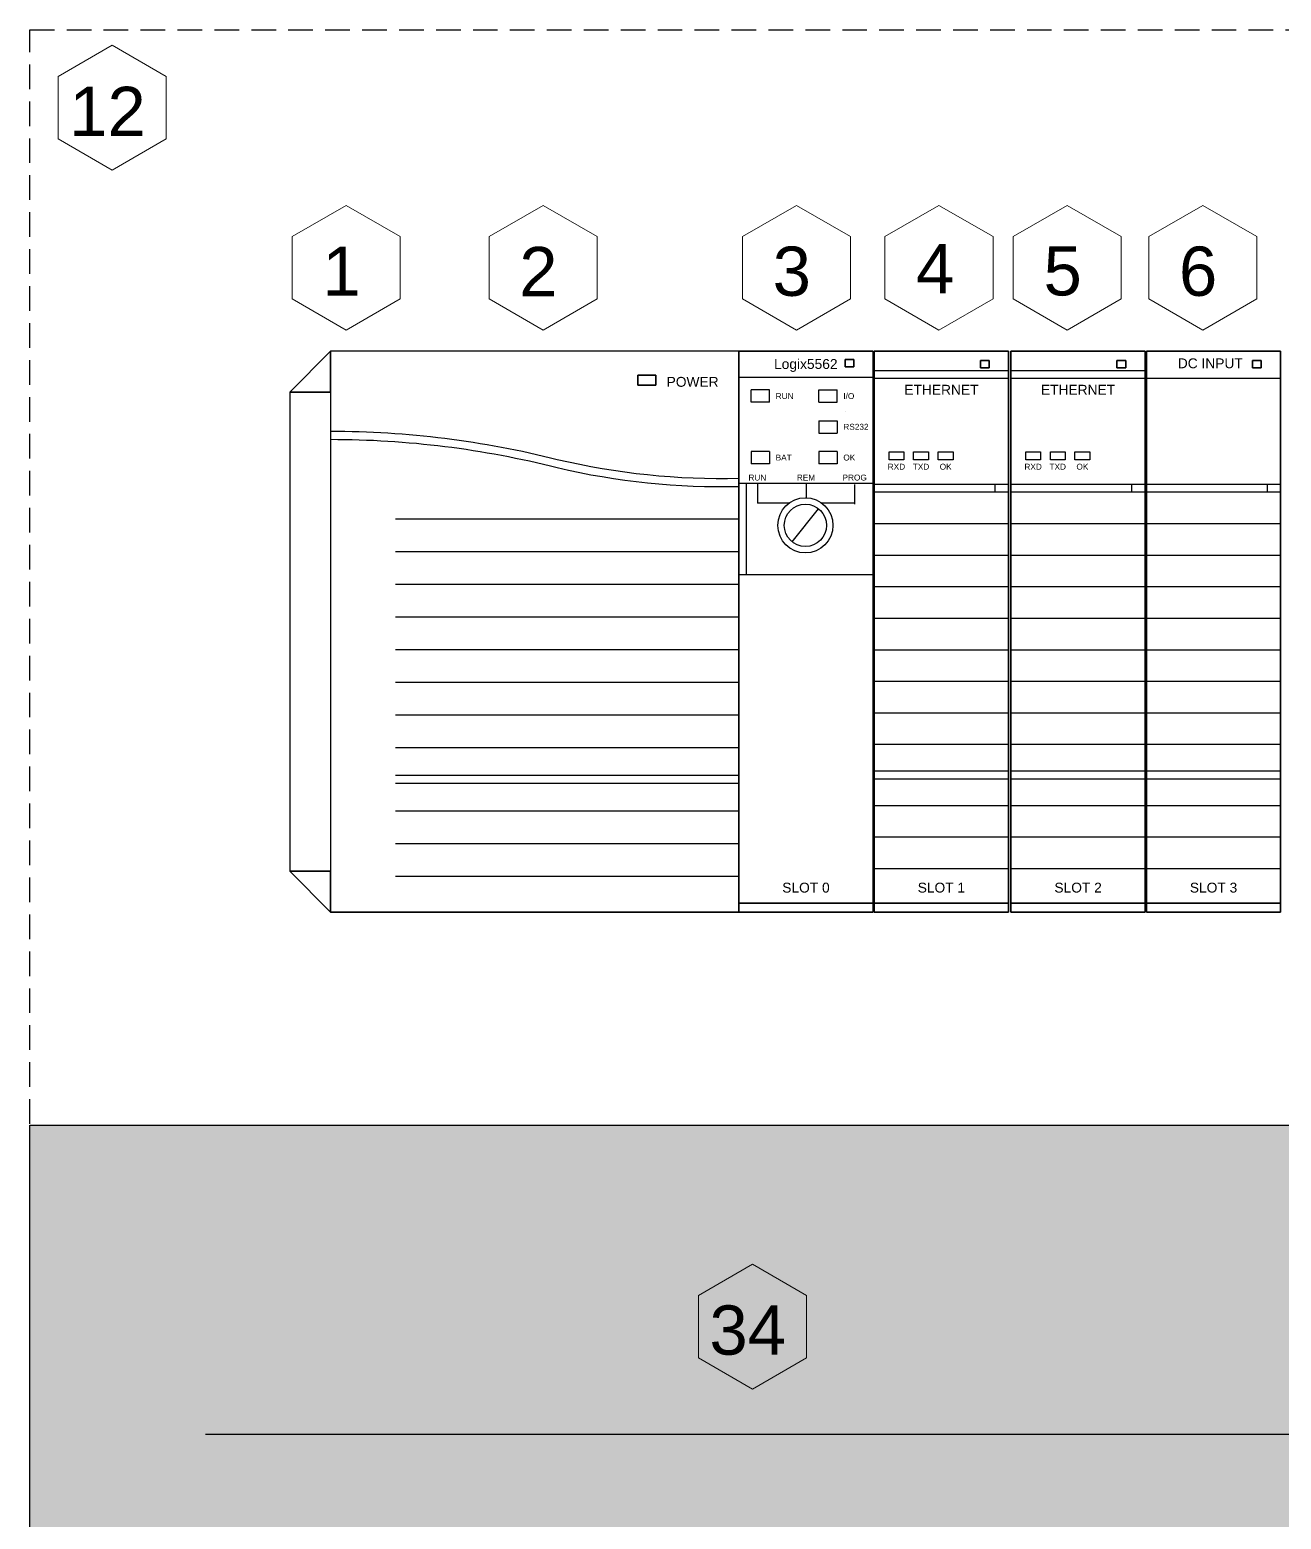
# Model space of a CAD drawing. Extents: x 17 to 188, y 22 to 107.
# Drawn here: x 98.24 to 110.94, y 90.78 to 105.9 of the extents above; entities that cross this region are included whole.
import ezdxf
from ezdxf.enums import TextEntityAlignment as Align

# ---------------------------------------------------------------- set-up
doc = ezdxf.new("R2010")
doc.units = 0
doc.linetypes.add('HIDDEN', pattern=[0.375, 0.25, -0.125])
doc.layers.add('N-ANNO-TEXT', color=2, linetype='Continuous', lineweight=18)
doc.layers.add('N-CONT-PANL', color=3, linetype='Continuous', lineweight=25)
doc.styles.add('_CGS_2-5_NOTES', font='arial.ttf', dxfattribs={"height": 2.5})

msp = doc.modelspace()

# ---------------------------------------------------------------- hatches: boundary and pattern name
h = msp.add_hatch(color=256)
h.dxf.hatch_style = 1
h.set_gradient(color1=(214, 214, 214), color2=(214, 214, 214), tint=1)
h.paths.add_polyline_path([(98.236, 94.782), (166.236, 94.782), (166.236, 90.532), (98.236, 90.532)])

# ---------------------------------------------------------------- linework, layer by layer
at = {"color": 7, "extrusion": (0, 1, 0)}
for centre, start, end in [((-105.897, 4.218, 102.633), 0, 90), ((-106.336, 4.218, 102.633), 90, 180), ((-107.272, 4.218, 102.633), 0, 90), ((-107.711, 4.218, 102.633), 90, 180), ((-108.66, 4.218, 102.633), 0, 90), ((-109.099, 4.218, 102.633), 90, 180), ((-110.035, 4.218, 102.633), 0, 90), ((-110.474, 4.218, 102.633), 90, 180)]:
    msp.add_arc(centre, 0.1, start, end, dxfattribs=at)
at = {"color": 7, "extrusion": (0, -1, 0)}
for centre, start, end in [((105.897, 4.218, -96.943), 90, 180), ((106.336, 4.218, -96.943), 0, 90), ((107.272, 4.218, -96.943), 90, 180), ((107.711, 4.218, -96.943), 0, 90), ((108.66, 4.218, -96.943), 90, 180), ((109.099, 4.218, -96.943), 0, 90), ((110.035, 4.218, -96.943), 90, 180), ((110.474, 4.218, -96.943), 0, 90)]:
    msp.add_arc(centre, 0.1, start, end, dxfattribs=at)
at = {"layer": 'N-ANNO-TEXT'}
for points in [[(99.073, 104.472), (99.621, 104.789), (99.621, 105.422), (99.073, 105.739), (98.525, 105.422), (98.525, 104.789)], [(101.448, 102.847), (101.996, 103.164), (101.996, 103.797), (101.448, 104.114), (100.9, 103.797), (100.9, 103.164)], [(103.448, 102.847), (103.996, 103.164), (103.996, 103.797), (103.448, 104.114), (102.9, 103.797), (102.9, 103.164)], [(106.02, 102.847), (106.568, 103.164), (106.568, 103.797), (106.02, 104.114), (105.472, 103.797), (105.472, 103.164)], [(107.467, 102.847), (108.016, 103.164), (108.016, 103.797), (107.467, 104.114), (106.919, 103.797), (106.919, 103.164)], [(108.77, 102.847), (109.318, 103.164), (109.318, 103.797), (108.77, 104.114), (108.222, 103.797), (108.222, 103.164)], [(110.145, 102.847), (110.693, 103.164), (110.693, 103.797), (110.145, 104.114), (109.597, 103.797), (109.597, 103.164)], [(105.573, 92.103), (106.121, 92.42), (106.121, 93.053), (105.573, 93.369), (105.025, 93.053), (105.025, 92.42)]]:
    msp.add_lwpolyline(points, close=True, dxfattribs=at)
at = {"layer": 'N-CONT-PANL', "linetype": 'HIDDEN'}
for p, q in [((98.236, 105.895), (166.236, 105.895)), ((98.236, 28.044), (98.236, 105.895))]:
    msp.add_line(p, q, dxfattribs=at)
at = {"layer": 'N-CONT-PANL'}
for p, q in [((105.435, 102.633, 3.718), (101.29, 102.633, 3.718)), ((101.29, 102.633, 3.718), (101.29, 96.943, 9.236)), ((106.798, 102.366, 5.71), (105.435, 102.366, 5.71)), ((108.173, 102.436, 5.71), (106.81, 102.436, 5.71)), ((108.173, 102.356, 5.71), (106.81, 102.356, 5.71)), ((109.561, 102.436, 5.71), (108.198, 102.436, 5.71)), ((109.561, 102.356, 5.71), (108.198, 102.356, 5.71)), ((110.936, 102.356, 5.71), (109.573, 102.356, 5.71)), ((100.876, 102.218, 3.718), (100.876, 97.357, 3.718)), ((105.56, 102.116, 5.71), (105.56, 102.241, 5.71)), ((105.747, 102.241, 5.71), (105.56, 102.241, 5.71)), ((105.747, 102.116, 5.71), (105.747, 102.241, 5.71)), ((106.247, 102.241, 5.71), (106.434, 102.241, 5.71)), ((106.247, 102.116, 5.71), (106.247, 102.241, 5.71)), ((106.434, 102.116, 5.71), (106.434, 102.241, 5.71)), ((105.747, 102.116, 5.71), (105.56, 102.116, 5.71)), ((106.247, 102.116, 5.71), (106.434, 102.116, 5.71)), ((106.247, 101.929, 5.71), (106.434, 101.929, 5.71)), ((106.247, 101.929, 5.71), (106.434, 101.929, 5.71)), ((106.247, 101.929, 5.71), (106.247, 101.804, 5.71)), ((106.434, 101.929, 5.71), (106.434, 101.804, 5.71)), ((106.247, 101.804, 5.71), (106.434, 101.804, 5.71)), ((105.56, 101.617, 5.71), (105.56, 101.492, 5.71)), ((105.747, 101.617, 5.71), (105.56, 101.617, 5.71)), ((105.747, 101.617, 5.71), (105.747, 101.492, 5.71)), ((106.247, 101.617, 5.71), (106.247, 101.492, 5.71)), ((106.434, 101.617, 5.71), (106.247, 101.617, 5.71)), ((106.434, 101.617, 5.71), (106.434, 101.492, 5.71)), ((105.747, 101.492, 5.71), (105.56, 101.492, 5.71)), ((106.434, 101.492, 5.71), (106.247, 101.492, 5.71)), ((106.798, 101.292, 5.71), (105.435, 101.292, 5.71)), ((105.511, 101.292, 5.71), (105.511, 100.367, 5.71)), ((105.623, 101.292, 5.71), (105.623, 101.092, 5.71)), ((106.117, 101.292, 5.71), (106.117, 101.142, 5.71)), ((106.611, 101.282, 5.71), (106.611, 101.082, 5.71)), ((108.173, 101.282, 5.71), (106.81, 101.282, 5.71)), ((108.035, 101.282, 5.71), (108.035, 101.202, 5.71)), ((109.561, 101.282, 5.71), (108.198, 101.282, 5.71)), ((109.423, 101.282, 5.71), (109.423, 101.202, 5.71)), ((110.936, 101.282, 5.71), (109.573, 101.282, 5.71)), ((110.798, 101.282, 5.71), (110.798, 101.202, 5.71)), ((108.173, 101.202, 5.71), (106.81, 101.202, 5.71)), ((109.561, 101.202, 5.71), (108.198, 101.202, 5.71)), ((110.936, 101.202, 5.71), (109.573, 101.202, 5.71)), ((105.944, 101.092, 5.71), (105.623, 101.092, 5.71)), ((105.977, 100.698, 5.71), (106.244, 101.035, 5.71)), ((106.611, 101.092, 5.71), (106.277, 101.092, 5.71)), ((105.436, 100.931, 9.625), (101.95, 100.931, 9.625)), ((108.173, 100.882, 5.71), (106.81, 100.882, 5.71)), ((109.561, 100.882, 5.71), (108.198, 100.882, 5.71)), ((110.936, 100.882, 5.71), (109.573, 100.882, 5.71)), ((105.436, 100.599, 9.625), (101.95, 100.599, 9.625)), ((108.173, 100.562, 5.71), (106.81, 100.562, 5.71)), ((109.561, 100.562, 5.71), (108.198, 100.562, 5.71)), ((110.936, 100.562, 5.71), (109.573, 100.562, 5.71)), ((105.435, 100.367, 5.71), (106.798, 100.367, 5.71)), ((105.436, 100.267, 9.625), (101.95, 100.267, 9.625)), ((108.173, 100.242, 5.71), (106.81, 100.242, 5.71)), ((109.561, 100.242, 5.71), (108.198, 100.242, 5.71)), ((110.936, 100.242, 5.71), (109.573, 100.242, 5.71)), ((105.436, 99.936, 9.625), (101.95, 99.936, 9.625)), ((108.173, 99.922, 5.71), (106.81, 99.922, 5.71)), ((109.561, 99.922, 5.71), (108.198, 99.922, 5.71)), ((110.936, 99.922, 5.71), (109.573, 99.922, 5.71)), ((105.436, 99.604, 9.625), (101.95, 99.604, 9.625)), ((108.173, 99.602, 5.71), (106.81, 99.602, 5.71)), ((109.561, 99.602, 5.71), (108.198, 99.602, 5.71)), ((110.936, 99.602, 5.71), (109.573, 99.602, 5.71)), ((105.436, 99.272, 9.625), (101.95, 99.272, 9.625)), ((108.173, 99.282, 5.71), (106.81, 99.282, 5.71)), ((109.561, 99.282, 5.71), (108.198, 99.282, 5.71)), ((110.936, 99.282, 5.71), (109.573, 99.282, 5.71)), ((105.436, 98.941, 9.625), (101.95, 98.941, 9.625)), ((108.173, 98.962, 5.71), (106.81, 98.962, 5.71)), ((109.561, 98.962, 5.71), (108.198, 98.962, 5.71)), ((110.936, 98.962, 5.71), (109.573, 98.962, 5.71)), ((105.436, 98.609, 9.625), (101.95, 98.609, 9.625)), ((108.173, 98.642, 5.71), (106.81, 98.642, 5.71)), ((109.561, 98.642, 5.71), (108.198, 98.642, 5.71)), ((110.936, 98.642, 5.71), (109.573, 98.642, 5.71)), ((105.436, 98.329, 9.625), (101.95, 98.329, 9.625)), ((105.436, 98.246, 9.625), (101.95, 98.246, 9.625)), ((108.173, 98.372, 5.71), (106.81, 98.372, 5.71)), ((108.173, 98.292, 5.71), (106.81, 98.292, 5.71)), ((109.561, 98.372, 5.71), (108.198, 98.372, 5.71)), ((109.561, 98.292, 5.71), (108.198, 98.292, 5.71)), ((110.936, 98.372, 5.71), (109.573, 98.372, 5.71)), ((110.936, 98.292, 5.71), (109.573, 98.292, 5.71)), ((105.436, 97.967, 9.625), (101.95, 97.967, 9.625)), ((108.173, 98.022, 5.71), (106.81, 98.022, 5.71)), ((109.561, 98.022, 5.71), (108.198, 98.022, 5.71)), ((110.936, 98.022, 5.71), (109.573, 98.022, 5.71)), ((105.436, 97.635, 9.625), (101.95, 97.635, 9.625)), ((108.173, 97.702, 5.71), (106.81, 97.702, 5.71)), ((109.561, 97.702, 5.71), (108.198, 97.702, 5.71)), ((110.936, 97.702, 5.71), (109.573, 97.702, 5.71)), ((108.173, 97.382, 5.71), (106.81, 97.382, 5.71)), ((109.561, 97.382, 5.71), (108.198, 97.382, 5.71)), ((110.936, 97.382, 5.71), (109.573, 97.382, 5.71)), ((105.436, 97.303, 9.625), (101.95, 97.303, 9.625)), ((100.021, 91.645), (113.811, 91.645)), ((104.021, 91.645), (112.561, 91.645))]:
    msp.add_line(p, q, dxfattribs=at)
at = {"layer": 'N-CONT-PANL', "extrusion": (0, 1, 0)}
for p, q in [((106.436, 102.633, 4.218), (105.797, 102.633, 4.218)), ((106.436, 102.633, 4.168), (105.797, 102.633, 4.168)), ((106.436, 102.633, 4.218), (105.797, 102.633, 4.218)), ((106.436, 102.633, 4.118), (105.797, 102.633, 4.118)), ((106.436, 102.633, 4.068), (105.797, 102.633, 4.068)), ((106.436, 102.633, 4.018), (105.797, 102.633, 4.018)), ((106.436, 102.633, 3.968), (105.797, 102.633, 3.968)), ((106.436, 102.633, 3.918), (105.797, 102.633, 3.918)), ((106.436, 102.633, 3.868), (105.797, 102.633, 3.868)), ((106.436, 102.633, 3.818), (105.797, 102.633, 3.818)), ((106.436, 102.633, 3.768), (105.797, 102.633, 3.768)), ((105.797, 102.633, 4.218), (105.797, 102.633, 3.718)), ((106.423, 102.633, 4.268), (105.811, 102.633, 4.268)), ((106.336, 102.633, 4.318), (105.897, 102.633, 4.318)), ((106.436, 102.633, 3.718), (106.436, 102.633, 4.218)), ((107.172, 102.633, 4.218), (107.172, 102.633, 3.718)), ((107.811, 102.633, 3.768), (107.172, 102.633, 3.768)), ((107.811, 102.633, 3.818), (107.172, 102.633, 3.818)), ((107.811, 102.633, 3.868), (107.172, 102.633, 3.868)), ((107.811, 102.633, 3.918), (107.172, 102.633, 3.918)), ((107.811, 102.633, 3.968), (107.172, 102.633, 3.968)), ((107.811, 102.633, 4.018), (107.172, 102.633, 4.018)), ((107.811, 102.633, 4.068), (107.172, 102.633, 4.068)), ((107.811, 102.633, 4.118), (107.172, 102.633, 4.118)), ((107.811, 102.633, 4.218), (107.172, 102.633, 4.218)), ((107.811, 102.633, 4.168), (107.172, 102.633, 4.168)), ((107.811, 102.633, 4.218), (107.172, 102.633, 4.218)), ((107.798, 102.633, 4.268), (107.186, 102.633, 4.268)), ((107.711, 102.633, 4.318), (107.272, 102.633, 4.318)), ((107.811, 102.633, 3.718), (107.811, 102.633, 4.218)), ((108.56, 102.633, 4.218), (108.56, 102.633, 3.718)), ((109.199, 102.633, 3.768), (108.56, 102.633, 3.768)), ((109.199, 102.633, 3.818), (108.56, 102.633, 3.818)), ((109.199, 102.633, 3.868), (108.56, 102.633, 3.868)), ((109.199, 102.633, 3.918), (108.56, 102.633, 3.918)), ((109.199, 102.633, 3.968), (108.56, 102.633, 3.968)), ((109.199, 102.633, 4.018), (108.56, 102.633, 4.018)), ((109.199, 102.633, 4.068), (108.56, 102.633, 4.068)), ((109.199, 102.633, 4.118), (108.56, 102.633, 4.118)), ((109.199, 102.633, 4.218), (108.56, 102.633, 4.218)), ((109.199, 102.633, 4.168), (108.56, 102.633, 4.168)), ((109.199, 102.633, 4.218), (108.56, 102.633, 4.218)), ((109.186, 102.633, 4.268), (108.573, 102.633, 4.268)), ((109.099, 102.633, 4.318), (108.66, 102.633, 4.318)), ((109.199, 102.633, 3.718), (109.199, 102.633, 4.218)), ((109.935, 102.633, 4.218), (109.935, 102.633, 3.718)), ((110.574, 102.633, 3.768), (109.935, 102.633, 3.768)), ((110.574, 102.633, 3.818), (109.935, 102.633, 3.818)), ((110.574, 102.633, 3.868), (109.935, 102.633, 3.868)), ((110.574, 102.633, 3.918), (109.935, 102.633, 3.918)), ((110.574, 102.633, 3.968), (109.935, 102.633, 3.968)), ((110.574, 102.633, 4.018), (109.935, 102.633, 4.018)), ((110.574, 102.633, 4.068), (109.935, 102.633, 4.068)), ((110.574, 102.633, 4.118), (109.935, 102.633, 4.118)), ((110.574, 102.633, 4.218), (109.935, 102.633, 4.218)), ((110.574, 102.633, 4.168), (109.935, 102.633, 4.168)), ((110.574, 102.633, 4.218), (109.935, 102.633, 4.218)), ((110.561, 102.633, 4.268), (109.948, 102.633, 4.268)), ((110.474, 102.633, 4.318), (110.035, 102.633, 4.318)), ((110.574, 102.633, 3.718), (110.574, 102.633, 4.218))]:
    msp.add_line(p, q, dxfattribs=at)
at = {"layer": 'N-CONT-PANL', "extrusion": (0, -1, 0)}
for p, q in [((106.81, 101.202, 5.71), (106.81, 101.202, 5.475)), ((106.81, 97.034, 5.475), (106.81, 101.202, 5.475)), ((108.198, 101.202, 5.71), (108.198, 101.202, 5.475)), ((108.198, 97.034, 5.475), (108.198, 101.202, 5.475)), ((109.573, 101.202, 5.71), (109.573, 101.202, 5.475)), ((109.573, 97.034, 5.475), (109.573, 101.202, 5.475)), ((108.035, 97.034, 5.475), (106.81, 97.034, 5.475)), ((109.423, 97.034, 5.475), (108.198, 97.034, 5.475)), ((110.798, 97.034, 5.475), (109.573, 97.034, 5.475)), ((106.436, 96.943, 3.768), (105.797, 96.943, 3.768)), ((106.436, 96.943, 3.818), (105.797, 96.943, 3.818)), ((106.436, 96.943, 3.868), (105.797, 96.943, 3.868)), ((106.436, 96.943, 3.918), (105.797, 96.943, 3.918)), ((106.436, 96.943, 3.968), (105.797, 96.943, 3.968)), ((106.436, 96.943, 4.018), (105.797, 96.943, 4.018)), ((106.436, 96.943, 4.068), (105.797, 96.943, 4.068)), ((106.436, 96.943, 4.118), (105.797, 96.943, 4.118)), ((106.436, 96.943, 4.218), (105.797, 96.943, 4.218)), ((106.436, 96.943, 4.168), (105.797, 96.943, 4.168)), ((106.436, 96.943, 4.218), (105.797, 96.943, 4.218)), ((105.797, 96.943, 4.218), (105.797, 96.943, 3.718)), ((106.423, 96.943, 4.268), (105.811, 96.943, 4.268)), ((106.336, 96.943, 4.318), (105.897, 96.943, 4.318)), ((106.436, 96.943, 3.718), (106.436, 96.943, 4.218)), ((107.172, 96.943, 4.218), (107.172, 96.943, 3.718)), ((107.811, 96.943, 4.218), (107.172, 96.943, 4.218)), ((107.811, 96.943, 4.168), (107.172, 96.943, 4.168)), ((107.811, 96.943, 4.218), (107.172, 96.943, 4.218)), ((107.811, 96.943, 4.118), (107.172, 96.943, 4.118)), ((107.811, 96.943, 4.068), (107.172, 96.943, 4.068)), ((107.811, 96.943, 4.018), (107.172, 96.943, 4.018)), ((107.811, 96.943, 3.968), (107.172, 96.943, 3.968)), ((107.811, 96.943, 3.918), (107.172, 96.943, 3.918)), ((107.811, 96.943, 3.868), (107.172, 96.943, 3.868)), ((107.811, 96.943, 3.818), (107.172, 96.943, 3.818)), ((107.811, 96.943, 3.768), (107.172, 96.943, 3.768)), ((107.798, 96.943, 4.268), (107.186, 96.943, 4.268)), ((107.711, 96.943, 4.318), (107.272, 96.943, 4.318)), ((107.811, 96.943, 3.718), (107.811, 96.943, 4.218)), ((108.56, 96.943, 4.218), (108.56, 96.943, 3.718)), ((109.199, 96.943, 4.218), (108.56, 96.943, 4.218)), ((109.199, 96.943, 4.168), (108.56, 96.943, 4.168)), ((109.199, 96.943, 4.218), (108.56, 96.943, 4.218)), ((109.199, 96.943, 4.118), (108.56, 96.943, 4.118)), ((109.199, 96.943, 4.068), (108.56, 96.943, 4.068)), ((109.199, 96.943, 4.018), (108.56, 96.943, 4.018)), ((109.199, 96.943, 3.968), (108.56, 96.943, 3.968)), ((109.199, 96.943, 3.918), (108.56, 96.943, 3.918)), ((109.199, 96.943, 3.868), (108.56, 96.943, 3.868)), ((109.199, 96.943, 3.818), (108.56, 96.943, 3.818)), ((109.199, 96.943, 3.768), (108.56, 96.943, 3.768)), ((109.186, 96.943, 4.268), (108.573, 96.943, 4.268)), ((109.099, 96.943, 4.318), (108.66, 96.943, 4.318)), ((109.199, 96.943, 3.718), (109.199, 96.943, 4.218)), ((109.935, 96.943, 4.218), (109.935, 96.943, 3.718)), ((110.574, 96.943, 4.218), (109.935, 96.943, 4.218)), ((110.574, 96.943, 4.168), (109.935, 96.943, 4.168)), ((110.574, 96.943, 4.218), (109.935, 96.943, 4.218)), ((110.574, 96.943, 4.118), (109.935, 96.943, 4.118)), ((110.574, 96.943, 4.068), (109.935, 96.943, 4.068)), ((110.574, 96.943, 4.018), (109.935, 96.943, 4.018)), ((110.574, 96.943, 3.968), (109.935, 96.943, 3.968)), ((110.574, 96.943, 3.918), (109.935, 96.943, 3.918)), ((110.574, 96.943, 3.868), (109.935, 96.943, 3.868)), ((110.574, 96.943, 3.818), (109.935, 96.943, 3.818)), ((110.574, 96.943, 3.768), (109.935, 96.943, 3.768)), ((110.561, 96.943, 4.268), (109.948, 96.943, 4.268)), ((110.474, 96.943, 4.318), (110.035, 96.943, 4.318)), ((110.574, 96.943, 3.718), (110.574, 96.943, 4.218))]:
    msp.add_line(p, q, dxfattribs=at)
at = {"layer": 'N-CONT-PANL', "elevation": 9.625}
for points in [[(101.29, 101.823, -0.062015), (103.592, 101.536, 0.064188), (105.436, 101.345)], [(101.29, 101.74, -0.062015), (103.592, 101.453, 0.064188), (105.436, 101.262)]]:
    msp.add_lwpolyline(points, format="xyb", dxfattribs=at)
at = {"layer": 'N-CONT-PANL', "elevation": 5.71}
for points in [[(106.96, 101.532), (106.96, 101.612), (107.11, 101.612), (107.11, 101.532)], [(107.21, 101.532), (107.21, 101.612), (107.36, 101.612), (107.36, 101.532)], [(107.46, 101.532), (107.46, 101.612), (107.61, 101.612), (107.61, 101.532)], [(108.348, 101.532), (108.348, 101.612), (108.498, 101.612), (108.498, 101.532)], [(108.598, 101.532), (108.598, 101.612), (108.748, 101.612), (108.748, 101.532)], [(108.848, 101.532), (108.848, 101.612), (108.998, 101.612), (108.998, 101.532)]]:
    msp.add_lwpolyline(points, close=True, dxfattribs=at)
at = {"layer": 'N-CONT-PANL'}
msp.add_lwpolyline([(98.236, 94.782), (166.236, 94.782), (166.236, 90.532), (98.236, 90.532)], close=True, dxfattribs=at)
for radius in [0.28, 0.215]:
    msp.add_circle((106.111, 100.867, 5.71), radius, dxfattribs=at)
for points in [[(100.876, 102.218, 3.718), (100.876, 102.218, 3.718), (101.29, 102.218, 3.718), (101.29, 102.633, 3.718)], [(101.29, 102.633, 9.625), (101.29, 102.218, 9.625), (100.876, 102.218, 9.625)], [(101.29, 102.633, 3.718), (101.29, 102.218, 3.718), (101.29, 102.218, 9.625), (101.29, 102.633, 9.625)], [(106.798, 102.633, 5.71), (106.798, 97.034, 5.71), (105.435, 97.034, 5.71), (105.435, 102.633, 5.71)], [(106.798, 102.633, 5.71), (106.798, 102.633, 5.71), (105.435, 102.633, 5.71)], [(105.435, 102.633, 3.718), (105.435, 97.034, 3.718), (106.798, 97.034, 3.718), (106.798, 102.633, 3.718)], [(105.435, 102.633, 5.71), (105.435, 102.633, 3.718), (106.798, 102.633, 3.718), (106.798, 102.633, 5.71)], [(105.435, 97.034, 3.718), (105.435, 97.034, 3.718), (105.435, 97.034, 3.718), (105.435, 102.633, 3.718)], [(105.435, 97.034, 5.71), (105.435, 97.034, 3.718), (105.435, 102.633, 3.718), (105.435, 102.633, 5.71)], [(106.798, 102.633, 3.718), (106.798, 97.034, 3.718), (106.798, 97.034, 5.71), (106.798, 102.633, 5.71)], [(106.798, 102.633, 5.71), (106.798, 102.633, 3.718), (106.798, 102.633, 5.71)], [(109.561, 102.633, 5.71), (109.561, 97.034, 5.71), (108.198, 97.034, 5.71), (108.198, 102.633, 5.71)], [(109.561, 102.633, 5.71), (109.561, 102.633, 5.71), (108.198, 102.633, 5.71)], [(108.198, 102.633, 3.718), (108.198, 97.034, 3.718), (109.561, 97.034, 3.718), (109.561, 102.633, 3.718)], [(108.198, 102.633, 5.71), (108.198, 102.633, 3.718), (109.561, 102.633, 3.718), (109.561, 102.633, 5.71)], [(108.198, 97.034, 3.718), (108.198, 97.034, 3.718), (108.198, 97.034, 3.718), (108.198, 102.633, 3.718)], [(108.198, 97.034, 5.71), (108.198, 97.034, 3.718), (108.198, 102.633, 3.718), (108.198, 102.633, 5.71)], [(110.936, 102.633, 5.71), (110.936, 97.034, 5.71), (109.573, 97.034, 5.71), (109.573, 102.633, 5.71)], [(110.936, 102.633, 5.71), (110.936, 102.633, 5.71), (109.573, 102.633, 5.71)], [(109.573, 102.633, 3.718), (109.573, 97.034, 3.718), (110.936, 97.034, 3.718), (110.936, 102.633, 3.718)], [(109.573, 102.633, 5.71), (109.573, 102.633, 3.718), (110.936, 102.633, 3.718), (110.936, 102.633, 5.71)], [(109.573, 97.034, 3.718), (109.573, 97.034, 3.718), (109.573, 97.034, 3.718), (109.573, 102.633, 3.718)], [(109.573, 97.034, 5.71), (109.573, 97.034, 3.718), (109.573, 102.633, 3.718), (109.573, 102.633, 5.71)], [(110.936, 102.633, 3.718), (110.936, 97.034, 3.718), (110.936, 97.034, 5.71), (110.936, 102.633, 5.71)], [(110.936, 102.633, 5.71), (110.936, 102.633, 3.718), (110.936, 102.633, 5.71)], [(106.59, 102.474, 3.718), (106.59, 102.474, 3.718), (106.522, 102.474, 3.718)], [(106.522, 102.474, 3.718), (106.522, 102.474, 0.05), (106.59, 102.474, 0.05), (106.59, 102.474, 3.718)], [(109.353, 102.464, 3.718), (109.353, 102.464, 3.718), (109.285, 102.464, 3.718)], [(109.285, 102.464, 3.718), (109.285, 102.464, 0.05), (109.353, 102.464, 0.05), (109.353, 102.464, 3.718)], [(109.353, 102.464, 3.718), (109.353, 102.464, 0.05), (109.353, 102.464, 3.718)], [(110.728, 102.464, 3.718), (110.728, 102.464, 3.718), (110.66, 102.464, 3.718)], [(110.66, 102.464, 3.718), (110.66, 102.464, 0.05), (110.728, 102.464, 0.05), (110.728, 102.464, 3.718)], [(110.728, 102.464, 3.718), (110.728, 102.464, 0.05), (110.728, 102.464, 3.718)], [(106.516, 102.021, 0.425), (106.516, 102.021, 0.05), (106.516, 102.021, 0.425)], [(106.798, 97.034, 3.718), (106.798, 97.034, 3.718), (105.435, 97.034, 3.718)], [(106.798, 97.034, 5.71), (106.798, 97.034, 3.718), (105.435, 97.034, 3.718), (105.435, 97.034, 5.71)], [(109.561, 97.034, 3.718), (109.561, 97.034, 3.718), (108.198, 97.034, 3.718)], [(109.561, 97.034, 5.71), (109.561, 97.034, 3.718), (108.198, 97.034, 3.718), (108.198, 97.034, 5.71)], [(110.936, 97.034, 3.718), (110.936, 97.034, 3.718), (109.573, 97.034, 3.718)], [(110.936, 97.034, 5.71), (110.936, 97.034, 3.718), (109.573, 97.034, 3.718), (109.573, 97.034, 5.71)], [(105.435, 96.943, 9.236), (105.435, 96.943, 9.236), (101.29, 96.943, 9.236)], [(105.435, 96.943, 9.625), (105.435, 96.943, 9.236), (101.29, 96.943, 9.236), (101.29, 96.943, 9.625)]]:
    msp.add_3dface(points, dxfattribs=at)

# ---------------------------------------------------------------- texts
at = {"layer": 'N-ANNO-TEXT', "style": '_CGS_2-5_NOTES'}
for s, p in [('12', (99.025, 105.071)), ('1', (101.4, 103.446)), ('2', (103.4, 103.446)), ('3', (105.973, 103.446)), ('4', (107.428, 103.471)), ('5', (108.723, 103.446)), ('6', (110.098, 103.446)), ('34', (105.525, 92.702))]:
    msp.add_text(s, height=0.5, dxfattribs=at).set_placement(p, align=Align.MIDDLE)
for s, height, p in [('Logix5562', 0.1, (106.115, 102.504, 5.71)), ('RUN', 0.06, (105.623, 101.352, 5.71)), ('REM', 0.06, (106.117, 101.352, 5.71)), ('PROG', 0.06, (106.611, 101.352, 5.71))]:
    msp.add_text(s, height=height, dxfattribs=at).set_placement(p, align=Align.MIDDLE_CENTER)
for s, p in [('DC INPUT', (109.892, 102.461, 5.71)), ('POWER', (104.702, 102.273, 9.64)), ('SLOT 0', (105.876, 97.141, 5.71)), ('SLOT 1', (107.251, 97.141, 5.71)), ('SLOT 2', (108.639, 97.141, 5.71)), ('SLOT 3', (110.014, 97.141, 5.71))]:
    msp.add_text(s, height=0.1, dxfattribs=at).set_placement(p)
for s, p in [('RUN', (105.809, 102.179, 5.71)), ('I/O', (106.496, 102.179, 5.71)), ('RS232', (106.496, 101.867, 5.71)), ('BAT', (105.809, 101.555, 5.71)), ('OK', (106.496, 101.555, 5.71))]:
    msp.add_text(s, height=0.06, dxfattribs=at).set_placement(p, align=Align.MIDDLE_LEFT)
for s, height, p in [('ETHERNET', 0.1, (107.492, 102.193, 5.71)), ('ETHERNET', 0.1, (108.879, 102.193, 5.71)), ('RXD', 0.06, (107.035, 101.432, 5.71)), ('TXD', 0.06, (107.285, 101.432, 5.71)), ('OK', 0.06, (107.535, 101.432, 5.71)), ('RXD', 0.06, (108.423, 101.432, 5.71)), ('TXD', 0.06, (108.673, 101.432, 5.71)), ('OK', 0.06, (108.923, 101.432, 5.71))]:
    msp.add_text(s, height=height, dxfattribs=at).set_placement(p, align=Align.CENTER)

# ---------------------------------------------------------------- meshes
at = {"layer": 'N-CONT-PANL'}
mesh = msp.add_polymesh((6, 3), dxfattribs=at)
for k, corner in enumerate([(108.173, 97.034, 5.71), (108.173, 97.034, 3.718), (108.173, 97.034, 3.718), (106.81, 97.034, 5.71), (106.81, 97.034, 3.718), (106.81, 97.034, 3.718), (106.81, 102.633, 5.71), (106.81, 102.633, 3.718), (106.81, 97.034, 3.718), (108.173, 102.633, 5.71), (108.173, 102.633, 3.718), (108.173, 97.034, 3.718), (108.173, 102.633, 5.71), (108.173, 102.633, 5.71), (108.173, 97.034, 5.71), (106.81, 102.633, 5.71), (106.81, 102.633, 5.71), (106.81, 97.034, 5.71)]):
    mesh.set_mesh_vertex(divmod(k, 3), corner)
mesh = msp.add_polymesh((6, 3), dxfattribs=at)
for k, corner in enumerate([(106.603, 102.549, 3.05), (106.603, 102.549, 0.05), (106.603, 102.549, 0.05), (106.513, 102.549, 3.05), (106.513, 102.549, 0.05), (106.513, 102.549, 0.05), (106.513, 102.474, 3.05), (106.513, 102.474, 0.05), (106.513, 102.549, 0.05), (106.603, 102.474, 3.05), (106.603, 102.474, 0.05), (106.603, 102.549, 0.05), (106.603, 102.474, 3.05), (106.603, 102.474, 3.05), (106.603, 102.549, 3.05), (106.513, 102.474, 3.05), (106.513, 102.474, 3.05), (106.513, 102.549, 3.05)]):
    mesh.set_mesh_vertex(divmod(k, 3), corner)
mesh = msp.add_polymesh((6, 3), dxfattribs=at)
for k, corner in enumerate([(107.978, 102.539, 3.05), (107.978, 102.539, 0.05), (107.978, 102.539, 0.05), (107.888, 102.539, 3.05), (107.888, 102.539, 0.05), (107.888, 102.539, 0.05), (107.888, 102.464, 3.05), (107.888, 102.464, 0.05), (107.888, 102.539, 0.05), (107.978, 102.464, 3.05), (107.978, 102.464, 0.05), (107.978, 102.539, 0.05), (107.978, 102.464, 3.05), (107.978, 102.464, 3.05), (107.978, 102.539, 3.05), (107.888, 102.464, 3.05), (107.888, 102.464, 3.05), (107.888, 102.539, 3.05)]):
    mesh.set_mesh_vertex(divmod(k, 3), corner)
mesh = msp.add_polymesh((6, 3), dxfattribs=at)
for k, corner in enumerate([(109.364, 102.539, 3.05), (109.364, 102.539, 0.05), (109.364, 102.539, 0.05), (109.274, 102.539, 3.05), (109.274, 102.539, 0.05), (109.274, 102.539, 0.05), (109.274, 102.464, 3.05), (109.274, 102.464, 0.05), (109.274, 102.539, 0.05), (109.364, 102.464, 3.05), (109.364, 102.464, 0.05), (109.364, 102.539, 0.05), (109.364, 102.464, 3.05), (109.364, 102.464, 3.05), (109.364, 102.539, 3.05), (109.274, 102.464, 3.05), (109.274, 102.464, 3.05), (109.274, 102.539, 3.05)]):
    mesh.set_mesh_vertex(divmod(k, 3), corner)
mesh = msp.add_polymesh((6, 3), dxfattribs=at)
for k, corner in enumerate([(110.739, 102.539, 3.05), (110.739, 102.539, 0.05), (110.739, 102.539, 0.05), (110.649, 102.539, 3.05), (110.649, 102.539, 0.05), (110.649, 102.539, 0.05), (110.649, 102.464, 3.05), (110.649, 102.464, 0.05), (110.649, 102.539, 0.05), (110.739, 102.464, 3.05), (110.739, 102.464, 0.05), (110.739, 102.539, 0.05), (110.739, 102.464, 3.05), (110.739, 102.464, 3.05), (110.739, 102.539, 3.05), (110.649, 102.464, 3.05), (110.649, 102.464, 3.05), (110.649, 102.539, 3.05)]):
    mesh.set_mesh_vertex(divmod(k, 3), corner)
mesh = msp.add_polymesh((6, 3), dxfattribs=at)
for k, corner in enumerate([(104.591, 102.288, 9.635), (104.591, 102.288, 9.625), (104.591, 102.288, 9.625), (104.41, 102.288, 9.635), (104.41, 102.288, 9.625), (104.41, 102.288, 9.625), (104.41, 102.392, 9.635), (104.41, 102.392, 9.625), (104.41, 102.288, 9.625), (104.591, 102.392, 9.635), (104.591, 102.392, 9.625), (104.591, 102.288, 9.625), (104.591, 102.392, 9.635), (104.591, 102.392, 9.635), (104.591, 102.288, 9.635), (104.41, 102.392, 9.635), (104.41, 102.392, 9.635), (104.41, 102.288, 9.635)]):
    mesh.set_mesh_vertex(divmod(k, 3), corner)
mesh = msp.add_polymesh((6, 3), dxfattribs=at)
for k, corner in enumerate([(101.29, 96.943, 9.625), (101.29, 96.943, 3.718), (101.29, 96.943, 3.718), (100.876, 97.357, 9.625), (100.876, 97.357, 3.718), (100.876, 97.357, 3.718), (100.876, 97.357, 9.625), (100.876, 97.357, 3.718), (100.876, 97.357, 3.718), (101.29, 97.357, 9.625), (101.29, 97.357, 3.718), (101.29, 96.943, 3.718), (101.29, 97.357, 9.625), (101.29, 97.357, 9.625), (101.29, 96.943, 9.625), (100.876, 97.357, 9.625), (100.876, 97.357, 9.625), (100.876, 97.357, 9.625)]):
    mesh.set_mesh_vertex(divmod(k, 3), corner)
mesh = msp.add_polymesh((6, 3), dxfattribs=at)
for k, corner in enumerate([(106.798, 96.943, 4.618), (106.798, 96.943, 3.718), (106.798, 96.943, 3.718), (105.435, 96.943, 4.618), (105.435, 96.943, 3.718), (105.435, 96.943, 3.718), (105.435, 97.034, 4.618), (105.435, 97.034, 3.718), (105.435, 96.943, 3.718), (106.798, 97.034, 4.618), (106.798, 97.034, 3.718), (106.798, 96.943, 3.718), (106.798, 97.034, 4.618), (106.798, 97.034, 4.618), (106.798, 96.943, 4.618), (105.435, 97.034, 4.618), (105.435, 97.034, 4.618), (105.435, 96.943, 4.618)]):
    mesh.set_mesh_vertex(divmod(k, 3), corner)
mesh = msp.add_polymesh((6, 3), dxfattribs=at)
for k, corner in enumerate([(108.173, 96.943, 4.618), (108.173, 96.943, 3.718), (108.173, 96.943, 3.718), (106.81, 96.943, 4.618), (106.81, 96.943, 3.718), (106.81, 96.943, 3.718), (106.81, 97.034, 4.618), (106.81, 97.034, 3.718), (106.81, 96.943, 3.718), (108.173, 97.034, 4.618), (108.173, 97.034, 3.718), (108.173, 96.943, 3.718), (108.173, 97.034, 4.618), (108.173, 97.034, 4.618), (108.173, 96.943, 4.618), (106.81, 97.034, 4.618), (106.81, 97.034, 4.618), (106.81, 96.943, 4.618)]):
    mesh.set_mesh_vertex(divmod(k, 3), corner)
mesh = msp.add_polymesh((6, 3), dxfattribs=at)
for k, corner in enumerate([(109.561, 96.943, 4.618), (109.561, 96.943, 3.718), (109.561, 96.943, 3.718), (108.198, 96.943, 4.618), (108.198, 96.943, 3.718), (108.198, 96.943, 3.718), (108.198, 97.034, 4.618), (108.198, 97.034, 3.718), (108.198, 96.943, 3.718), (109.561, 97.034, 4.618), (109.561, 97.034, 3.718), (109.561, 96.943, 3.718), (109.561, 97.034, 4.618), (109.561, 97.034, 4.618), (109.561, 96.943, 4.618), (108.198, 97.034, 4.618), (108.198, 97.034, 4.618), (108.198, 96.943, 4.618)]):
    mesh.set_mesh_vertex(divmod(k, 3), corner)
mesh = msp.add_polymesh((6, 3), dxfattribs=at)
for k, corner in enumerate([(110.936, 96.943, 4.618), (110.936, 96.943, 3.718), (110.936, 96.943, 3.718), (109.573, 96.943, 4.618), (109.573, 96.943, 3.718), (109.573, 96.943, 3.718), (109.573, 97.034, 4.618), (109.573, 97.034, 3.718), (109.573, 96.943, 3.718), (110.936, 97.034, 4.618), (110.936, 97.034, 3.718), (110.936, 96.943, 3.718), (110.936, 97.034, 4.618), (110.936, 97.034, 4.618), (110.936, 96.943, 4.618), (109.573, 97.034, 4.618), (109.573, 97.034, 4.618), (109.573, 96.943, 4.618)]):
    mesh.set_mesh_vertex(divmod(k, 3), corner)

doc.saveas('drawing.dxf')
